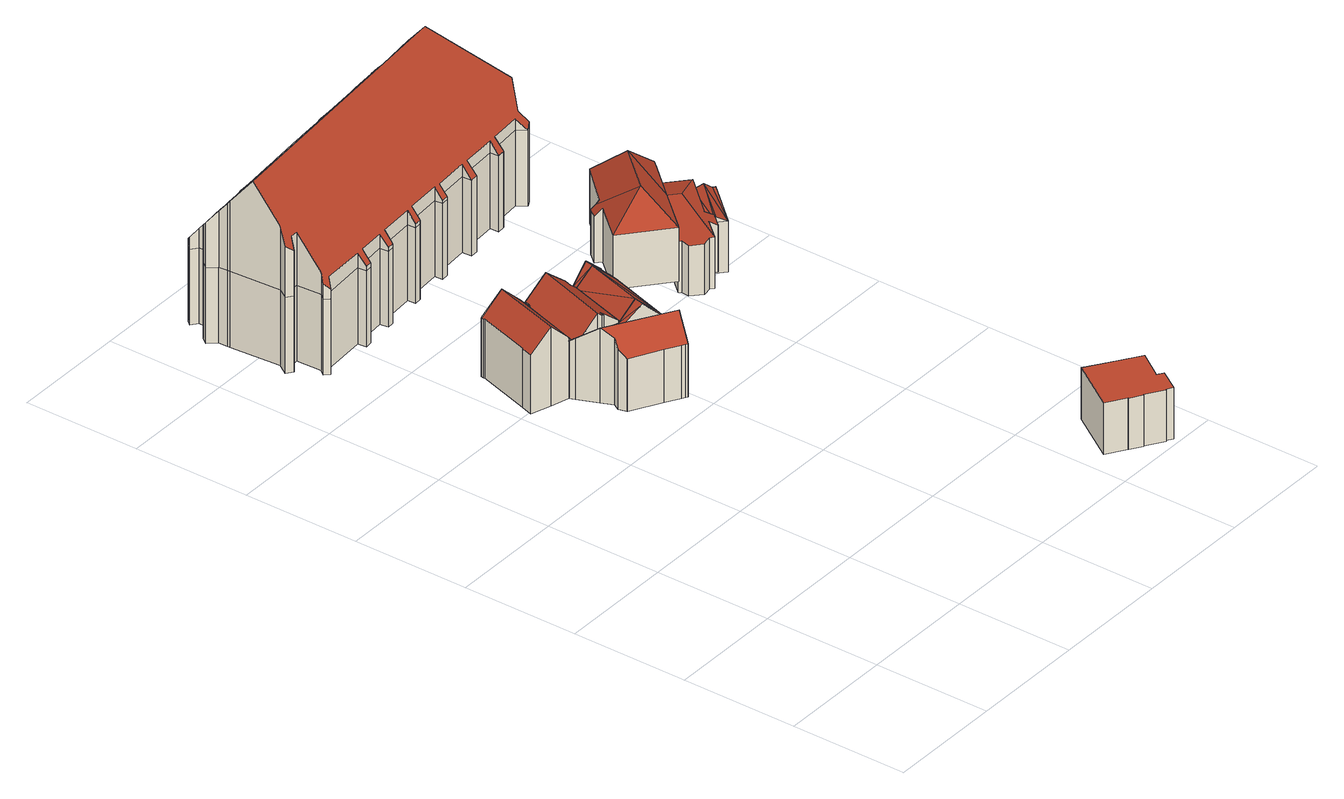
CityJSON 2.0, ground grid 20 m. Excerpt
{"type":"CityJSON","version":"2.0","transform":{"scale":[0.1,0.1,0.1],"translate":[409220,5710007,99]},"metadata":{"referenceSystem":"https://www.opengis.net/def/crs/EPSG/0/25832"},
"CityObjects":{
"building1":{"type":"Building","attributes":{"Gemeindeschluessel":"05978036","Geometrietyp2DReferenz":"3000","function":"31001_3044"},"children":["building1-1","building1-2","building1-3","building1-4","building1-5","building1-6","building1-7","building1-8"]},
"building1-1":{"type":"BuildingPart","attributes":{"roofType":"1000","measuredHeight":9.26},"parents":["building1"],"geometry":[{"type":"MultiSurface","lod":"2","boundaries":[[[0,1,2,3]],[[4,5,6,7]],[[5,4,3,2]],[[6,5,2,1]],[[1,0,7,6]],[[0,3,4,7]]],"semantics":{"surfaces":[{"type":"RoofSurface"},{"type":"GroundSurface"},{"type":"ClosureSurface"}],"values":[0,1,2,2,2,2]}}]},
"building1-2":{"type":"BuildingPart","attributes":{"roofType":"3100","measuredHeight":13.84},"parents":["building1"],"geometry":[{"type":"MultiSurface","lod":"2","boundaries":[[[8,9,10,11,12]],[[9,13,14,10]],[[13,15,16,14]],[[15,17,16]],[[17,18,19,16]],[[18,20,21,19]],[[20,22,23,21]],[[22,24,25,23]],[[24,26,27,25]],[[26,28,29,27]],[[28,30,31,29]],[[30,32,33,31]],[[26,24,22,20,18,17,15,13,9]],[[9,8,34,35,36,37,32,30,28,26]],[[33,38,39,40,41,11,10,14,16,19,21,23,25,27,29,31]],[[37,38,33,32]],[[42,36,35]],[[39,38,37,36,42]],[[34,43,44,45,42,35]],[[43,41,40,45,44]],[[45,40,39,42]],[[12,43,34,8]],[[12,11,41,43]]],"semantics":{"surfaces":[{"type":"WallSurface"},{"type":"RoofSurface"},{"type":"GroundSurface"},{"type":"ClosureSurface"}],"values":[0,0,0,0,0,0,0,0,0,0,0,0,1,1,2,3,0,3,0,3,3,0,3]}}]},
"building1-3":{"type":"BuildingPart","attributes":{"roofType":"1000","measuredHeight":9.26},"parents":["building1"],"geometry":[{"type":"MultiSurface","lod":"2","boundaries":[[[46,47,48,49,50,51,52]],[[53,54,47,46,55,0,3,56,57]],[[58,4,7,50,49,59]],[[4,58,60,56,3]],[[52,55,46]],[[3,0,7,4]],[[50,7,0,51]],[[51,0,55,52]],[[54,48,47]],[[59,49,48,54,53]],[[60,57,56]],[[58,59,53,57,60]]],"semantics":{"surfaces":[{"type":"WallSurface"},{"type":"RoofSurface"},{"type":"GroundSurface"},{"type":"ClosureSurface"}],"values":[0,1,2,3,0,3,3,3,0,3,0,3]}}]},
"building1-4":{"type":"BuildingPart","attributes":{"roofType":"3100","measuredHeight":12.38},"parents":["building1"],"geometry":[{"type":"MultiSurface","lod":"2","boundaries":[[[61,62,63,64]],[[65,62,61]],[[62,65,66]],[[67,66,65]],[[66,67,1]],[[64,63,6,68]],[[62,1,6,63]],[[68,6,1,67,69]],[[61,64,68,69]],[[61,69,67]],[[1,62,66]],[[61,67,65]]],"semantics":{"surfaces":[{"type":"WallSurface"},{"type":"RoofSurface"},{"type":"GroundSurface"},{"type":"ClosureSurface"}],"values":[0,1,1,1,1,2,3,3,3,3,3,3]}}]},
"building1-5":{"type":"BuildingPart","attributes":{"roofType":"3100","measuredHeight":13.08},"parents":["building1"],"geometry":[{"type":"MultiSurface","lod":"2","boundaries":[[[48,70,71,49]],[[70,72,73,71]],[[72,74,75,73]],[[74,76,77,75]],[[76,78,79,77]],[[78,80,81,79]],[[80,82,83,81]],[[82,84,85,83]],[[84,86,87,85]],[[86,88,89,87]],[[88,90,91,89]],[[90,92,93,91]],[[92,94,95,93]],[[94,12,11,95]],[[92,90,88,86,84,82,80,78,76,74]],[[74,72,70,48,54,53,57,60,96,97,98,99,100,101,102,103,104,105,44,43,12,94,92]],[[41,40,106,107,108,109,110,111,112,58,59,49,71,73,75,77,79,81,83,85,87,89,91,93,95,11]],[[44,45,40,41,43]],[[105,113,45,44]],[[113,106,40,45]],[[104,113,105]],[[103,107,106,113,104]],[[102,108,107,103]],[[114,101,100]],[[109,108,102,101,114]],[[99,114,100]],[[97,111,110,98]],[[98,110,109,114,99]],[[96,112,111,97]],[[59,58,60,57,53]],[[58,112,96,60]],[[48,49,59,53,54]],[[43,41,11,12]]],"semantics":{"surfaces":[{"type":"WallSurface"},{"type":"RoofSurface"},{"type":"GroundSurface"},{"type":"ClosureSurface"}],"values":[0,0,0,0,0,0,0,0,0,0,0,0,0,0,1,1,2,3,0,3,0,3,3,0,3,0,3,3,3,3,3,3,3]}}]},
"building1-6":{"type":"BuildingPart","attributes":{"roofType":"3100","measuredHeight":13.4},"parents":["building1"],"geometry":[{"type":"MultiSurface","lod":"2","boundaries":[[[115,33,32]],[[115,116,117,33]],[[116,118,119,117]],[[118,120,121,119]],[[120,122,123,121]],[[122,124,67,68,123]],[[118,116,115,125,36,42,45,113,104,126,127,101,114,99,128]],[[128,129,130,131,132,133,134,124,122,120,118]],[[68,6,5,4,58,112,111,110,109,108,107,106,40,39,38,33,117,119,121,123]],[[134,1,67,124]],[[1,6,68,67]],[[2,1,134,133]],[[2,5,6,1]],[[3,2,133,132]],[[3,4,5,2]],[[56,3,132,131]],[[56,60,58,4,3]],[[96,60,56,131,130]],[[58,60,96,112]],[[97,96,130,129]],[[97,111,112,96]],[[98,97,129,128]],[[110,111,97,98]],[[99,98,128]],[[114,109,110,98,99]],[[127,102,101]],[[102,108,109,114,101]],[[126,103,102,127]],[[103,107,108,102]],[[104,103,126]],[[113,106,107,103,104]],[[45,40,106,113]],[[42,39,40,45]],[[37,36,125]],[[38,39,42,36,37]],[[115,32,37,125]],[[32,33,38,37]]],"semantics":{"surfaces":[{"type":"WallSurface"},{"type":"RoofSurface"},{"type":"GroundSurface"},{"type":"ClosureSurface"}],"values":[0,0,0,0,0,0,1,1,2,0,3,0,3,0,3,0,3,0,3,0,3,0,3,0,3,0,3,0,3,0,3,3,3,0,3,0,3]}}]},
"building1-7":{"type":"BuildingPart","attributes":{"roofType":"3100","measuredHeight":12.38},"parents":["building1"],"geometry":[{"type":"MultiSurface","lod":"2","boundaries":[[[62,135,136,63]],[[66,135,62]],[[135,66,137,55,52]],[[1,137,66]],[[137,1,0]],[[63,136,50,7,6]],[[50,136,135,51]],[[7,50,51,0]],[[0,1,6,7]],[[1,62,63,6]],[[137,0,55]],[[52,51,135]],[[55,0,51,52]],[[62,1,66]]],"semantics":{"surfaces":[{"type":"WallSurface"},{"type":"RoofSurface"},{"type":"GroundSurface"},{"type":"ClosureSurface"}],"values":[0,1,1,1,1,2,0,3,3,3,0,0,3,3]}}]},
"building1-8":{"type":"BuildingPart","attributes":{"roofType":"3100","measuredHeight":12.38},"parents":["building1"],"geometry":[{"type":"MultiSurface","lod":"2","boundaries":[[[69,138,139,68]],[[138,140,141,139]],[[140,142,143,141]],[[142,144,145,143]],[[144,61,64,145]],[[61,144,146,147,148]],[[148,149,65,61]],[[65,149,150]],[[150,67,65]],[[69,67,150,138]],[[138,150,149,148,147,140]],[[140,147,146,142]],[[142,146,144]],[[68,139,141,143,145,64]],[[68,64,61,69]],[[61,67,69]],[[65,67,61]]],"semantics":{"surfaces":[{"type":"WallSurface"},{"type":"RoofSurface"},{"type":"GroundSurface"},{"type":"ClosureSurface"}],"values":[0,0,0,0,0,1,1,1,1,0,0,0,0,2,3,3,3]}}]},
"building2":{"type":"Building","attributes":{"name":"Stadtkirche","Gemeindeschluessel":"05978036","Geometrietyp2DReferenz":"3000","function":"31001_3041","roofType":"5000","measuredHeight":30.56},"geometry":[{"type":"MultiSurface","lod":"2","boundaries":[[[151,152,153,154]],[[152,155,156,153]],[[155,157,158,156]],[[157,159,160,158]],[[159,161,162,160]],[[161,163,164,162]],[[163,165,166,164]],[[165,167,168,166]],[[167,169,170,168]],[[169,171,172,170]],[[171,173,174,172]],[[173,175,176,174]],[[175,177,178,176]],[[177,179,180,178]],[[179,181,182,180]],[[181,183,184,182]],[[183,185,186,184]],[[185,187,188,186]],[[187,189,190,188]],[[189,191,192,190]],[[191,193,194,192]],[[193,195,196,194]],[[195,197,198,196]],[[197,199,200,198]],[[199,201,202,200]],[[201,203,204,202]],[[203,205,206,204]],[[205,207,208,206]],[[207,209,210,208]],[[209,211,212,210]],[[211,213,214,212]],[[213,215,216,214]],[[215,217,218,216]],[[217,219,220,218]],[[219,221,222,220]],[[221,223,224,222]],[[223,225,226,224]],[[225,227,228,226]],[[227,229,230,228]],[[229,231,232,230]],[[231,233,234,232]],[[233,235,236,234]],[[235,237,238,236]],[[237,239,240,238]],[[239,241,242,240]],[[241,243,244,242]],[[243,245,246,244]],[[245,247,248,246]],[[247,249,250,248]],[[249,251,252,250]],[[251,253,254,252]],[[253,255,256,254]],[[255,257,258,256]],[[257,259,260,258]],[[259,261,262,260]],[[261,263,264,262]],[[263,265,266,264]],[[265,267,268,266]],[[267,269,270,268]],[[269,271,272,270]],[[271,273,274,272]],[[273,275,276,274]],[[275,277,278,276]],[[277,279,280,278]],[[279,281,282,280]],[[281,283,284,282]],[[283,285,286,284]],[[285,287,288,286]],[[287,289,290,288]],[[289,291,292,290]],[[291,293,294,292]],[[293,295,296,294]],[[295,297,298,296]],[[297,299,300,298]],[[299,301,302,300]],[[301,303,304,302]],[[303,305,306,304]],[[305,307,308,306]],[[307,309,310,308]],[[309,311,312,310]],[[311,313,314,312]],[[313,315,316,314]],[[315,317,318,316]],[[317,319,320,318]],[[319,321,322,320]],[[321,151,154,322]],[[323,324,325,326,327,328,329,330,331,332,333]],[[334,335,336,337,330,329,338,339,340,341,342,343,344,345,346,347,348,349,350,351,352,353,354,355,356,357,358,359,360,361,362,363,364,365,366,367,368,369,370,371,372,373,374,375]],[[376,377,378,379,380,381,382,383,384,385,386,387,388,389,390,391,392,393,394,395,396,397,255,253,398,399,400,401,402,403,239,404,405,331,330,337,406,407,408,409]],[[299,376,409,301]],[[301,409,408,303]],[[303,408,407,305]],[[305,407,406,307]],[[307,406,337,336,309]],[[233,332,331,405,235]],[[235,405,404,237]],[[237,404,239]],[[239,403,241]],[[241,403,402,243]],[[243,402,401,245]],[[245,401,400,247]],[[247,400,399,249]],[[249,399,398,251]],[[251,398,253]],[[255,397,257]],[[257,397,396,259]],[[259,396,395,261]],[[261,395,394,263]],[[263,394,393,265]],[[265,393,392,267]],[[267,392,391,269]],[[269,391,390,271]],[[271,390,389,273]],[[273,389,388,275]],[[275,388,387,277]],[[279,386,385,281]],[[277,387,386,279]],[[281,385,384,283]],[[283,384,383,285]],[[285,383,382,287]],[[287,382,381,289]],[[289,381,380,291]],[[291,380,379,293]],[[293,379,378,295]],[[295,378,377,297]],[[297,377,376,299]],[[315,375,374,317]],[[313,334,375,315]],[[317,374,373,319]],[[319,373,372,321]],[[321,372,371,151]],[[151,371,370,152]],[[152,370,369,155]],[[155,369,368,157]],[[157,368,367,159]],[[159,367,366,161]],[[161,366,365,163]],[[163,365,364,165]],[[165,364,363,167]],[[167,363,362,169]],[[169,362,361,171]],[[171,361,360,173]],[[173,360,359,175]],[[175,359,358,177]],[[177,358,357,179]],[[179,357,356,181]],[[181,356,355,183]],[[183,355,354,185]],[[185,354,353,187]],[[187,353,352,189]],[[189,352,351,191]],[[191,351,350,193]],[[193,350,349,195]],[[195,349,348,197]],[[197,348,347,199]],[[199,347,346,201]],[[201,346,345,203]],[[203,345,344,205]],[[205,344,343,207]],[[207,343,342,209]],[[209,342,341,211]],[[211,341,340,213]],[[213,340,339,215]],[[215,339,338,217]],[[217,338,329,328,219]],[[309,336,335,311]],[[311,335,334,313]],[[231,333,332,233]],[[229,323,333,231]],[[219,328,327,221]],[[221,327,326,223]],[[223,326,325,225]],[[225,325,324,227]],[[227,324,323,229]],[[154,153,156,158,160,162,164,166,168,170,172,174,176,178,180,182,184,186,188,190,192,194,196,198,200,202,204,206,208,210,212,214,216,218,220,222,224,226,228,230,232,234,236,238,240,242,244,246,248,250,252,254,256,258,260,262,264,266,268,270,272,274,276,278,280,282,284,286,288,290,292,294,296,298,300,302,304,306,308,310,312,314,316,318,320,322]]],"semantics":{"surfaces":[{"type":"WallSurface"},{"type":"RoofSurface"},{"type":"GroundSurface"}],"values":[0,0,0,0,0,0,0,0,0,0,0,0,0,0,0,0,0,0,0,0,0,0,0,0,0,0,0,0,0,0,0,0,0,0,0,0,0,0,0,0,0,0,0,0,0,0,0,0,0,0,0,0,0,0,0,0,0,0,0,0,0,0,0,0,0,0,0,0,0,0,0,0,0,0,0,0,0,0,0,0,0,0,0,0,0,0,1,1,1,0,0,0,0,0,0,0,0,0,0,0,0,0,0,0,0,0,0,0,0,0,0,0,0,0,0,0,0,0,0,0,0,0,0,0,0,0,0,0,0,0,0,0,0,0,0,0,0,0,0,0,0,0,0,0,0,0,0,0,0,0,0,0,0,0,0,0,0,0,0,0,0,0,0,0,0,0,0,0,0,0,0,0,0,0,2]}}]},
"building3":{"type":"Building","attributes":{"Gemeindeschluessel":"05978036","Geometrietyp2DReferenz":"3000","function":"31001_1000","roofType":"9999","measuredHeight":9},"geometry":[{"type":"MultiSurface","lod":"2","boundaries":[[[410,411,412,413,414,415,416,417,418,419,420,421,422,423]],[[423,422,424,425]],[[422,421,426,424]],[[421,420,427,426]],[[420,419,428,427]],[[419,418,429,428]],[[418,417,430,429]],[[417,416,431,430]],[[416,415,432,431]],[[415,414,433,432]],[[414,413,434,433]],[[413,412,435,434]],[[412,411,436,435]],[[411,410,437,436]],[[410,423,425,437]],[[425,424,426,427,428,429,430,431,432,433,434,435,436,437]]],"semantics":{"surfaces":[{"type":"RoofSurface"},{"type":"WallSurface"},{"type":"GroundSurface"}],"values":[0,1,1,1,1,1,1,1,1,1,1,1,1,1,1,2]}}]},
"building4":{"type":"Building","attributes":{"Gemeindeschluessel":"05978036","Geometrietyp2DReferenz":"3000","function":"31001_1000","roofType":"3200","measuredHeight":14.91},"geometry":[{"type":"MultiSurface","lod":"2","boundaries":[[[438,439,440,441]],[[439,442,443,440]],[[442,444,445,443]],[[444,446,447,445]],[[446,448,449,447]],[[448,450,451,449]],[[450,452,453,451]],[[452,454,455,453]],[[454,456,457,455]],[[456,458,459,457]],[[458,460,461,459]],[[460,462,463,461]],[[462,438,441,463]],[[452,450,464]],[[438,462,465]],[[450,448,446,465,464]],[[446,444,442,439,438,465]],[[458,456,454,452,464]],[[462,460,458,464,465]],[[441,440,443,445,447,449,451,453,455,457,459,461,463]]],"semantics":{"surfaces":[{"type":"WallSurface"},{"type":"RoofSurface"},{"type":"GroundSurface"}],"values":[0,0,0,0,0,0,0,0,0,0,0,0,0,1,1,1,1,1,1,2]}}]},
"building5":{"type":"Building","attributes":{"Gemeindeschluessel":"05978036","Geometrietyp2DReferenz":"3000","function":"31001_1000","roofType":"5000","measuredHeight":10.38},"geometry":[{"type":"MultiSurface","lod":"2","boundaries":[[[466,467,468,469]],[[467,470,471,468]],[[470,472,473,471]],[[472,474,475,473]],[[474,476,477,475]],[[476,478,479,477]],[[478,480,481,479]],[[480,482,483,481]],[[482,484,485,483]],[[484,486,487,485]],[[486,488,489,487]],[[488,490,491,489]],[[490,492,493,491]],[[492,494,495,493]],[[494,466,469,495]],[[490,488,486,484,482,480,478,496]],[[478,476,474,472,496]],[[472,470,467,466,494,492,490,496]],[[469,468,471,473,475,477,479,481,483,485,487,489,491,493,495]]],"semantics":{"surfaces":[{"type":"WallSurface"},{"type":"RoofSurface"},{"type":"GroundSurface"}],"values":[0,0,0,0,0,0,0,0,0,0,0,0,0,0,0,1,1,1,2]}}]},
"building6":{"type":"Building","attributes":{"Gemeindeschluessel":"05978036","Geometrietyp2DReferenz":"3000","function":"31001_2000","roofType":"5000","measuredHeight":9.92},"geometry":[{"type":"MultiSurface","lod":"2","boundaries":[[[497,498,499,500]],[[498,501,502,499]],[[501,503,504,502]],[[503,505,506,504]],[[505,507,508,506]],[[507,509,510,508]],[[509,511,512,510]],[[511,497,500,512]],[[505,509,507]],[[505,511,509]],[[513,511,505]],[[511,513,514]],[[503,501,498]],[[498,513,503]],[[498,514,513]],[[514,498,497]],[[505,503,513]],[[497,511,514]],[[500,499,502,504,506,508,510,512]]],"semantics":{"surfaces":[{"type":"WallSurface"},{"type":"RoofSurface"},{"type":"GroundSurface"}],"values":[0,0,0,0,0,0,0,0,1,1,1,1,1,1,1,1,0,0,2]}}]}
},
"vertices":[
[324,708,140],[327,718,140],[296,728,140],[294,724,140],[294,724,47],[296,728,47],[327,718,47],[324,708,47],
[236,740,154],[205,749,186],[205,749,47],[236,740,47],[236,740,148],[170,760,150],[170,760,47],[177,780,150],[177,780,47],[177,780,151],[205,870,151],[205,870,47],[204,871,150],[204,871,47],[205,876,150],[205,876,47],[206,876,151],[206,876,47],[241,866,186],[241,866,47],[275,856,151],[275,856,47],[273,850,151],[273,850,47],[282,847,142],[282,847,47],[239,739,150],[272,846,151],[279,844,143],[280,844,142],[280,844,47],[272,846,47],[241,745,47],[239,739,47],[272,846,135],[239,739,147],[241,745,141],[241,745,136],
[382,675,140],[378,667,140],[378,667,138],[378,667,47],[382,675,47],[382,675,131],[382,675,137],[377,665,140],[377,666,140],[380,676,140],[290,717,140],[324,697,140],[290,717,47],[377,665,47],[290,717,139],
[427,799,131],[396,697,131],[396,697,47],[427,799,47],[387,811,171],[356,709,171],[358,820,140],[358,820,47],[358,820,131],
[380,666,138],[380,666,47],[379,664,140],[379,664,47],[362,634,178],[362,634,47],[344,604,140],[344,604,47],[341,606,140],[341,606,47],[335,609,140],[335,609,47],[312,623,140],[312,623,47],[261,651,139],[261,651,47],[261,652,139],[261,652,47],[257,666,151],[257,666,47],[263,677,164],[263,677,47],[255,697,178],[255,697,47],[240,730,155],[240,730,47],[287,719,139],[287,718,140],[280,720,142],[250,729,150],[246,731,151],[248,736,145],[249,741,140],[247,742,140],[245,743,140],[243,744,140],[243,744,47],[247,742,47],[249,741,47],[246,731,47],[280,720,47],[287,718,47],[287,719,47],[243,744,139],[246,731,145],
[282,847,144],[284,856,144],[284,856,47],[319,845,181],[319,845,47],[353,835,152],[353,835,47],[349,823,152],[349,823,47],[358,820,145],[280,844,144],[247,742,143],[249,741,145],[280,720,181],[287,718,175],[287,719,175],[290,717,173],[294,724,172],[296,728,171],[327,718,144],
[388,672,131],[388,672,47],[351,692,171],
[360,827,131],[360,827,47],[422,822,131],[422,822,47],[421,820,131],[421,820,47],[431,814,131],[431,814,47],[421,820,141],[422,822,142],[391,825,171],[390,825,171],[360,827,140],
[36,1247,204],[39,1246,204],[39,1246,71],[36,1247,71],[39,1266,204],[39,1266,71],[28,1275,204],[28,1275,71],[35,1283,204],[35,1283,71],[45,1275,204],[45,1275,71],[120,1282,204],[120,1282,71],[119,1296,204],[119,1296,71],[131,1297,204],[131,1297,71],[133,1283,204],[133,1283,71],[179,1288,204],[179,1288,71],[177,1301,204],[177,1301,71],[189,1303,204],[189,1303,71],[190,1289,204],[190,1289,71],[252,1295,204],[252,1295,71],[251,1308,204],[251,1308,71],[263,1310,204],[263,1310,71],[264,1296,204],[264,1296,71],[326,1302,204],[326,1302,71],[325,1315,204],[325,1315,71],[336,1316,204],[336,1316,71],[337,1303,204],[337,1303,71],[399,1309,204],[399,1309,71],[397,1322,204],[397,1322,71],[410,1324,204],[410,1324,71],[412,1310,204],[412,1310,71],[473,1316,204],[473,1316,71],[472,1330,204],[472,1330,71],[484,1331,204],[484,1331,71],[485,1318,204],[485,1318,71],[543,1323,204],[543,1323,71],[549,1337,204],[549,1337,71],[560,1333,204],[560,1333,71],[554,1319,204],[554,1319,71],[615,1263,204],[615,1263,71],[629,1269,204],[629,1269,71],[635,1259,204],[635,1259,71],[622,1251,204],[622,1251,71],[628,1167,204],[628,1167,71],[644,1162,204],[644,1162,71],[640,1151,204],[640,1151,71],[626,1155,204],[626,1155,71],[574,1088,204],[574,1088,71],[583,1074,204],[583,1074,71],[572,1068,204],[572,1068,71],[561,1083,204],[561,1083,71],[504,1078,204],[504,1078,71],[506,1063,204],[506,1063,71],[493,1062,204],[493,1062,71],[492,1077,204],[492,1077,71],[430,1073,204],[430,1073,71],[432,1056,204],[432,1056,71],[419,1055,204],[419,1055,71],[418,1072,204],[418,1072,71],[356,1067,204],[356,1067,71],[357,1053,204],[357,1053,71],[345,1052,204],[345,1052,71],[344,1066,204],[344,1066,71],[282,1061,204],[282,1061,71],[283,1047,204],[283,1047,71],[271,1046,204],[271,1046,71],[270,1060,204],[270,1060,71],[208,1055,204],[208,1055,71],[209,1041,204],[209,1041,71],[198,1040,204],[198,1040,71],[196,1055,204],[196,1055,71],[148,1051,204],[148,1051,71],[149,1036,204],[149,1036,71],[138,1035,204],[138,1035,71],[136,1050,204],[136,1050,71],[58,1044,204],[58,1044,71],[49,1033,204],[49,1033,71],[41,1041,204],[41,1041,71],[49,1051,204],[49,1051,71],[47,1094,204],[47,1094,71],[32,1093,204],[32,1093,71],[22,1080,204],[22,1080,71],[11,1088,204],[11,1088,71],[23,1106,204],[23,1106,71],[17,1193,204],[17,1193,71],[17,1197,204],[17,1197,71],[16,1213,204],[16,1213,71],[3,1227,204],[3,1227,71],[12,1238,204],[12,1238,71],[19,1232,204],[19,1232,71],[21,1241,204],[21,1241,71],[644,1162,205],[628,1167,223],[622,1251,222],[635,1259,206],[629,1269,212],[615,1263,229],[582,1294,265],[493,1196,377],[597,1117,264],[626,1155,227],[640,1151,210],[16,1213,302],[17,1197,321],[17,1193,327],[20,1153,377],[554,1319,229],[560,1333,213],[549,1337,207],[543,1323,223],[485,1318,224],[484,1331,206],[472,1330,206],[473,1316,224],[412,1310,225],[410,1324,208],[397,1322,208],[399,1309,225],[337,1303,226],[336,1316,208],[325,1315,208],[326,1302,226],[264,1296,226],[263,1310,208],[251,1308,208],[252,1295,226],[190,1289,227],[189,1303,209],[177,1301,209],[179,1288,226],[133,1283,227],[131,1297,209],[119,1296,209],[120,1282,227],[45,1275,227],[35,1283,216],[28,1275,225],[39,1266,238],[39,1246,263],[36,1247,261],[21,1241,267],[19,1232,279],[12,1238,270],[3,1227,283],[47,1094,298],[49,1051,243],[41,1041,231],[49,1033,220],[58,1044,233],[136,1050,231],[138,1035,212],[149,1036,212],[148,1051,231],[196,1055,230],[198,1040,211],[209,1041,211],[208,1055,230],[270,1060,229],[271,1046,211],[283,1047,210],[282,1061,229],[344,1066,228],[345,1052,210],[357,1053,209],[356,1067,227],[418,1072,226],[430,1073,226],[492,1077,225],[493,1062,205],[506,1063,205],[504,1078,225],[561,1083,224],[583,1074,211],[574,1088,229],[23,1106,316],[11,1088,294],[22,1080,283],[32,1093,298],
[638,67,96],[670,47,96],[670,46,96],[690,33,96],[691,34,96],[720,15,96],[721,17,96],[732,10,96],[754,44,96],[744,51,96],[773,94,96],[773,95,96],[740,117,96],[692,149,96],[740,117,6],[692,149,6],[773,95,6],[773,94,6],[744,51,6],[754,44,6],[732,10,6],[721,17,6],[720,15,6],[691,34,6],[690,33,6],[670,46,6],[670,47,6],[638,67,6],
[491,851,151],[539,907,150],[539,907,56],[491,851,56],[530,916,136],[530,916,56],[545,933,135],[545,933,56],[550,928,143],[550,928,56],[554,925,150],[554,925,56],[609,983,151],[609,983,56],[681,920,151],[681,920,56],[671,908,151],[671,908,56],[668,905,151],[668,905,56],[623,854,152],[623,854,56],[569,792,151],[569,792,56],[565,788,151],[565,788,56],[617,920,205],[554,849,205],
[571,774,121],[573,788,123],[573,788,33],[571,774,33],[569,792,123],[569,792,33],[636,868,137],[636,868,33],[668,905,124],[668,905,33],[671,908,123],[671,908,33],[711,872,123],[711,872,33],[654,808,123],[654,808,33],[666,798,115],[666,798,33],[662,795,115],[662,795,33],[647,778,115],[647,778,33],[637,787,123],[637,787,33],[610,756,123],[610,756,33],[604,761,123],[604,761,33],[589,758,121],[589,758,33],[656,850,137],
[662,795,105],[666,798,105],[666,798,15],[662,795,15],[654,808,105],[654,808,15],[711,872,105],[711,872,15],[733,853,105],[733,853,15],[733,854,105],[733,854,15],[737,850,105],[737,850,15],[677,782,105],[677,782,15],[723,861,114],[664,794,114]
]}
